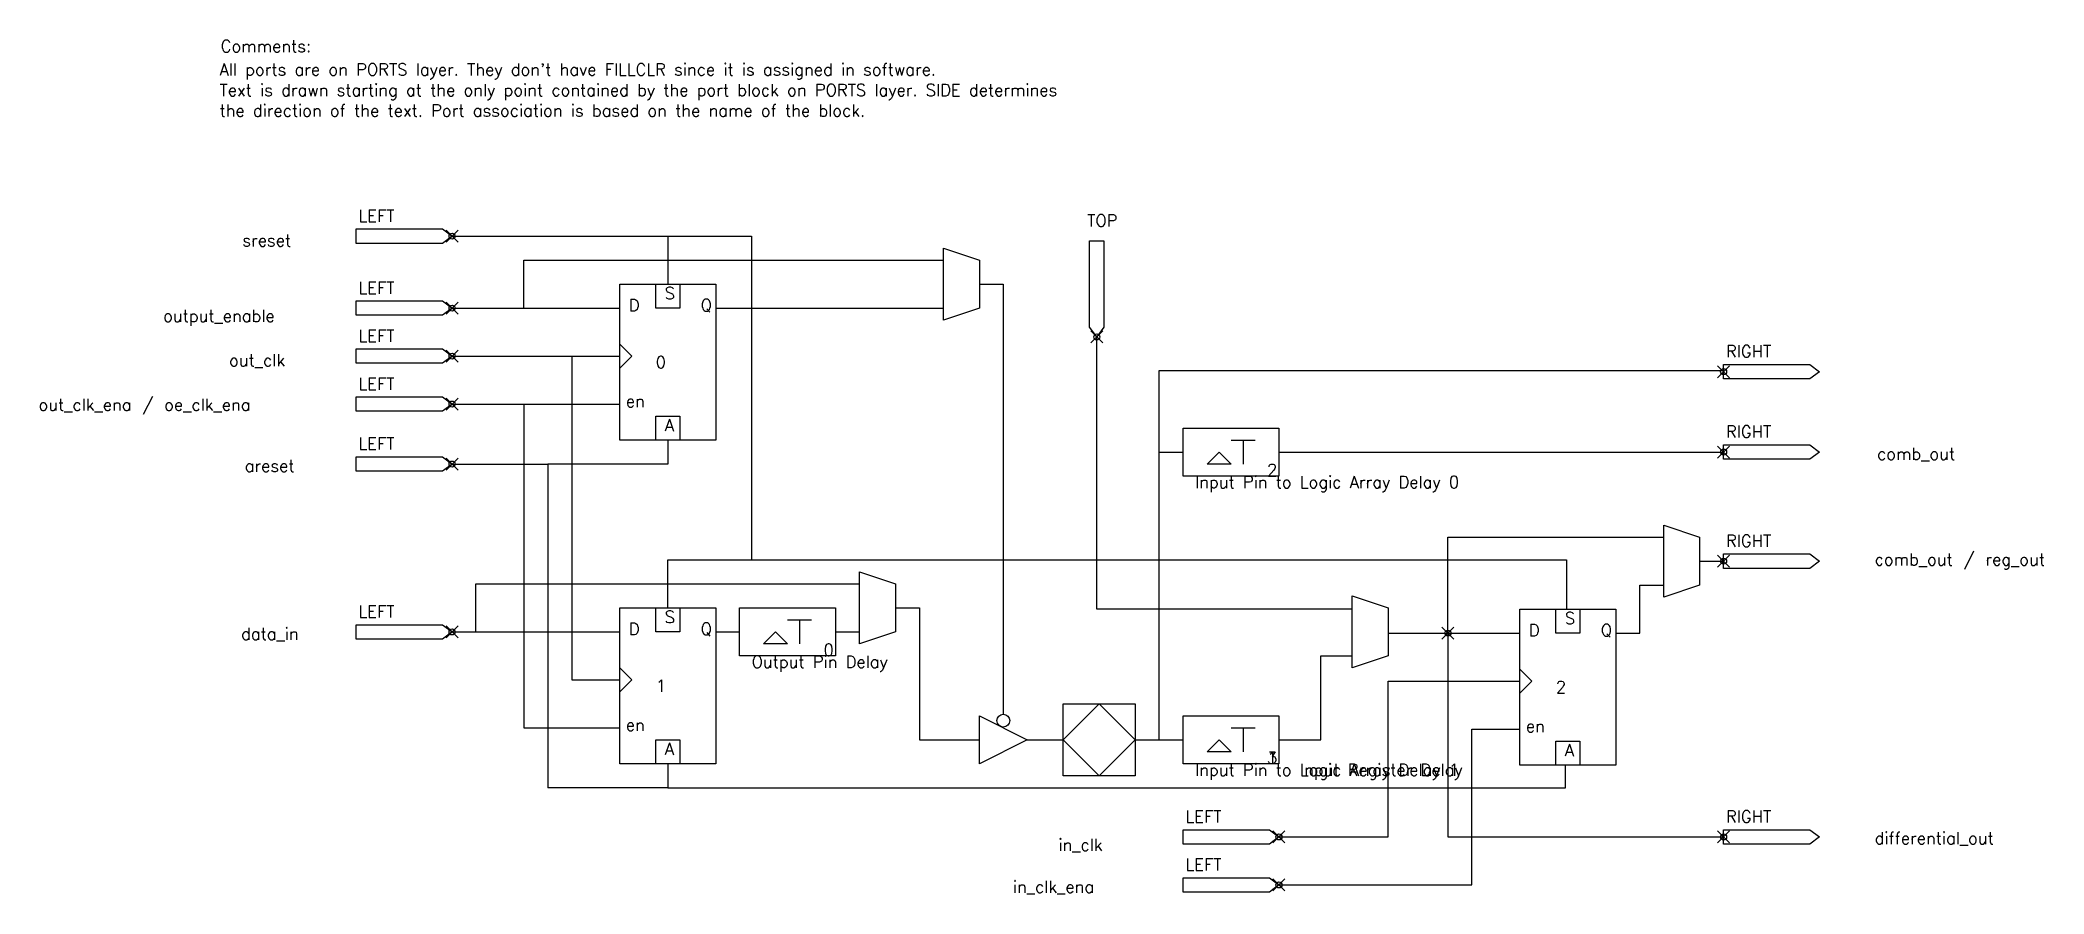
# Model space of a CAD drawing. Extents: x -254 to 1418, y -568 to 144.
import ezdxf

# ---------------------------------------------------------------- set-up
doc = ezdxf.new("R2010")
doc.units = 0
doc.header["$MEASUREMENT"] = 0
doc.header["$PDMODE"] = 35
doc.header["$PDSIZE"] = 5
for name, color, linetype in [('COMMENT', 254, 'CONTINUOUS'), ('DETAIL_HIGH', 101, 'CONTINUOUS'), ('DETAIL_MEDIUM', 182, 'CONTINUOUS'), ('PORTS', 188, 'CONTINUOUS')]:
    doc.layers.add(name, color=color, linetype=linetype)
doc.styles.add('SIMPLEX', font='simplex')
doc.styles.get("Standard").update_dxf_attribs({"font": 'txt.shx'})

# ---------------------------------------------------------------- blocks, each defined once
blk = doc.blocks.new('IO_CYC_REG_SYNC', base_point=(430, -40))
at = {"layer": 'DETAIL_MEDIUM', "linetype": 'CONTINUOUS'}
blk.add_lwpolyline([(430, -20), (450, -20), (450, -40), (430, -40)], close=True, dxfattribs=at)
at = {"layer": 'DETAIL_HIGH'}
blk.add_text('S', height=10, dxfattribs=at).set_placement((437.5, -32.5))
blk = doc.blocks.new('IO_CYC_REG_ASYNC', base_point=(430, -150))
at = {"layer": 'DETAIL_MEDIUM', "linetype": 'CONTINUOUS'}
blk.add_lwpolyline([(430, -130), (450, -130), (450, -150), (430, -150)], close=True, dxfattribs=at)
at = {"layer": 'DETAIL_HIGH'}
blk.add_text('A', height=10, dxfattribs=at).set_placement((437.5, -142.5))
blk = doc.blocks.new('IO_CYC_REGISTER', base_point=(400, -150))
at = {"layer": 'DETAIL_MEDIUM'}
for p, q in [((400, -70), (410, -80)), ((410, -80), (400, -90))]:
    blk.add_line(p, q, dxfattribs=at)
at = {"layer": 'DETAIL_MEDIUM', "linetype": 'CONTINUOUS'}
blk.add_lwpolyline([(400, -20), (480, -20), (480, -150), (400, -150)], close=True, dxfattribs=at)
for name, p in [('IO_CYC_REG_SYNC', (430, -40)), ('IO_CYC_REG_ASYNC', (430, -150))]:
    blk.add_blockref(name, p, dxfattribs=at)
at = {"layer": 'DETAIL_HIGH'}
for s, p in [('D', (407.5, -42.5)), ('Q', (467.5, -42.5)), ('en', (405, -122.5))]:
    blk.add_text(s, height=10, dxfattribs=at).set_placement(p)
at = {"layer": 'DETAIL_MEDIUM', "linetype": 'CONTINUOUS', "style": 'SIMPLEX'}
blk.add_attdef('index', (430, -90), '', height=10, dxfattribs=at)
blk = doc.blocks.new('IO_CYC_ACLR_TO_REG_0', base_point=(340, -170))
at = {"layer": 'DETAIL_MEDIUM', "linetype": 'CONTINUOUS'}
for p, q in [((440, -150), (440, -170)), ((440, -170), (340, -170))]:
    blk.add_line(p, q, dxfattribs=at)
blk = doc.blocks.new('IO_CYC_ACLR_TO_REG_1_OR_2', base_point=(340, -440))
at = {"layer": 'DETAIL_MEDIUM', "linetype": 'CONTINUOUS'}
for p in [(340, -170), (440, -440)]:
    blk.add_line(p, (340, -440), dxfattribs=at)
blk = doc.blocks.new('IO_CYC_ACLR_TO_REG_1', base_point=(440, -440))
at = {"layer": 'DETAIL_MEDIUM', "linetype": 'CONTINUOUS'}
blk.add_line((440, -420), (440, -440), dxfattribs=at)
blk = doc.blocks.new('IO_CYC_SCLR_TO_REG_1_OR_2', base_point=(440, -250))
at = {"layer": 'DETAIL_MEDIUM', "linetype": 'CONTINUOUS'}
for p, q in [((440, 20), (510, 20)), ((510, 20), (510, -250))]:
    blk.add_line(p, q, dxfattribs=at)
blk = doc.blocks.new('IO_CYC_SCLR_TO_REG_1', base_point=(440, -290))
at = {"layer": 'DETAIL_MEDIUM', "linetype": 'CONTINUOUS'}
for p, q in [((440, -250), (510, -250)), ((440, -290), (440, -250))]:
    blk.add_line(p, q, dxfattribs=at)
blk = doc.blocks.new('IO_CYC_SCLR_TO_REG_0', base_point=(440, -20))
at = {"layer": 'DETAIL_MEDIUM', "linetype": 'CONTINUOUS'}
blk.add_line((440, 20), (440, -20), dxfattribs=at)
blk = doc.blocks.new('IO_CYC_REG_0_SKIPPED', base_point=(320, -40))
at = {"layer": 'DETAIL_MEDIUM', "linetype": 'CONTINUOUS'}
for p, q in [((320, 0), (670, 0)), ((320, -40), (320, 0))]:
    blk.add_line(p, q, dxfattribs=at)
blk = doc.blocks.new('IO_CYC_DIN_REG_SKIPPED', base_point=(100, -340))
at = {"layer": 'DETAIL_MEDIUM', "linetype": 'CONTINUOUS'}
for p, q in [((100, -300), (420, -300)), ((100, -340), (100, -300))]:
    blk.add_line(p, q, dxfattribs=at)
blk = doc.blocks.new('IO_CYC_DELAY_CHAIN', base_point=(320, -370))
at = {"layer": 'DETAIL_HIGH', "linetype": 'CONTINUOUS'}
for p, q in [((360, -330), (380, -330)), ((370, -330), (370, -350))]:
    blk.add_line(p, q, dxfattribs=at)
blk.add_lwpolyline([(340, -350), (350, -340), (360, -350), (340, -350)], dxfattribs=at)
at = {"layer": 'DETAIL_MEDIUM', "linetype": 'CONTINUOUS'}
blk.add_lwpolyline([(400, -360), (320, -360), (320, -320), (400, -320)], close=True, dxfattribs=at)
at = {"layer": 'DETAIL_MEDIUM', "linetype": 'CONTINUOUS', "style": 'SIMPLEX'}
for tag, p in [('index', (390, -360)), ('name', (330, -370))]:
    blk.add_attdef(tag, p, '', height=10, dxfattribs=at)
blk = doc.blocks.new('IO_CYC_DIN_MUX')
at = {"layer": 'DETAIL_MEDIUM'}
blk.add_lwpolyline([(420, -290), (450, -300), (450, -340), (420, -350), (420, -290)], close=True, dxfattribs=at)
blk = doc.blocks.new('IO_CYC_REG_0_USED')
at = {"layer": 'DETAIL_MEDIUM', "linetype": 'CONTINUOUS'}
blk.add_line((300, -70), (490, -70), dxfattribs=at)
blk = doc.blocks.new('IO_CYC_REG_0_USED_WIRE')
at = {"layer": 'DETAIL_MEDIUM', "linetype": 'CONTINUOUS'}
blk.add_line((140, -70), (220, -70), dxfattribs=at)
blk = doc.blocks.new('IO_CYC_DIN_REG_USED')
at = {"layer": 'DETAIL_MEDIUM', "linetype": 'CONTINUOUS'}
for p, q in [((300, -340), (320, -340)), ((400, -340), (420, -340))]:
    blk.add_line(p, q, dxfattribs=at)
blk = doc.blocks.new('IO_CYC_DIN_REG_USED_WIRE')
at = {"layer": 'DETAIL_MEDIUM', "linetype": 'CONTINUOUS'}
blk.add_line((100, -340), (220, -340), dxfattribs=at)
blk = doc.blocks.new('IO_CYC_SCLR')
at = {"layer": 'PORTS', "linetype": 'CONTINUOUS'}
blk.add_lwpolyline([(80, -10), (72, -16), (0, -16), (0, -4), (72, -4), (80, -10)], close=True, dxfattribs=at)
blk.add_point((80, -10), dxfattribs=at)
at = {"layer": 'PORTS', "linetype": 'CONTINUOUS', "style": 'SIMPLEX'}
blk.add_attdef('SIDE', (2, 2), '', height=10, dxfattribs=at)
blk = doc.blocks.new('IO_CYC_SCLR_WIRE')
at = {"layer": 'DETAIL_MEDIUM', "linetype": 'CONTINUOUS'}
blk.add_line((80, -10), (260, -10), dxfattribs=at)
blk = doc.blocks.new('IO_CYC_OE')
at = {"layer": 'PORTS', "linetype": 'CONTINUOUS'}
blk.add_lwpolyline([(80, -70), (72, -76), (0, -76), (0, -64), (72, -64), (80, -70)], close=True, dxfattribs=at)
blk.add_point((80, -70), dxfattribs=at)
at = {"layer": 'PORTS', "linetype": 'CONTINUOUS', "style": 'SIMPLEX'}
blk.add_attdef('SIDE', (2, -58), '', height=10, dxfattribs=at)
blk = doc.blocks.new('IO_CYC_OE_WIRE')
at = {"layer": 'DETAIL_MEDIUM', "linetype": 'CONTINUOUS'}
blk.add_line((80, -70), (140, -70), dxfattribs=at)
blk = doc.blocks.new('IO_CYC_ACLR')
at = {"layer": 'PORTS', "linetype": 'CONTINUOUS'}
blk.add_lwpolyline([(80, -200), (72, -206), (0, -206), (0, -194), (72, -194), (80, -200)], close=True, dxfattribs=at)
blk.add_point((80, -200), dxfattribs=at)
at = {"layer": 'PORTS', "linetype": 'CONTINUOUS', "style": 'SIMPLEX'}
blk.add_attdef('SIDE', (2, -188), '', height=10, dxfattribs=at)
blk = doc.blocks.new('IO_CYC_ACLR_WIRE')
at = {"layer": 'DETAIL_MEDIUM', "linetype": 'CONTINUOUS'}
blk.add_line((80, -200), (160, -200), dxfattribs=at)
blk = doc.blocks.new('IO_CYC_DIN')
at = {"layer": 'PORTS', "linetype": 'CONTINUOUS'}
blk.add_lwpolyline([(80, -340), (72, -346), (0, -346), (0, -334), (72, -334), (80, -340)], close=True, dxfattribs=at)
blk.add_point((80, -340), dxfattribs=at)
at = {"layer": 'PORTS', "linetype": 'CONTINUOUS', "style": 'SIMPLEX'}
blk.add_attdef('SIDE', (2, -328), '', height=10, dxfattribs=at)
blk = doc.blocks.new('IO_CYC_DIN_WIRE')
at = {"layer": 'DETAIL_MEDIUM', "linetype": 'CONTINUOUS'}
blk.add_line((80, -340), (100, -340), dxfattribs=at)
blk = doc.blocks.new('IO_CYC_CLK_OUT')
at = {"layer": 'PORTS', "linetype": 'CONTINUOUS'}
blk.add_lwpolyline([(80, -110), (72, -116), (0, -116), (0, -104), (72, -104), (80, -110)], close=True, dxfattribs=at)
blk.add_point((80, -110), dxfattribs=at)
at = {"layer": 'PORTS', "linetype": 'CONTINUOUS', "style": 'SIMPLEX'}
blk.add_attdef('SIDE', (2, -98), '', height=10, dxfattribs=at)
blk = doc.blocks.new('IO_CYC_CLK_OUT_WIRE1')
at = {"layer": 'DETAIL_MEDIUM', "linetype": 'CONTINUOUS'}
blk.add_line((80, -110), (180, -110), dxfattribs=at)
blk = doc.blocks.new('IO_CYC_CLK_OUT_WIRE2')
at = {"layer": 'DETAIL_MEDIUM', "linetype": 'CONTINUOUS'}
blk.add_line((180, -110), (220, -110), dxfattribs=at)
blk = doc.blocks.new('IO_CYC_CLK_OUT_WIRE3')
at = {"layer": 'DETAIL_MEDIUM', "linetype": 'CONTINUOUS'}
for p, q in [((180, -110), (180, -380)), ((180, -380), (220, -380))]:
    blk.add_line(p, q, dxfattribs=at)
blk = doc.blocks.new('IO_CYC_CE_OUT')
at = {"layer": 'PORTS', "linetype": 'CONTINUOUS'}
blk.add_lwpolyline([(80, -150), (72, -156), (0, -156), (0, -144), (72, -144), (80, -150)], close=True, dxfattribs=at)
blk.add_point((80, -150), dxfattribs=at)
at = {"layer": 'PORTS', "linetype": 'CONTINUOUS', "style": 'SIMPLEX'}
blk.add_attdef('SIDE', (2, -138), '', height=10, dxfattribs=at)
blk = doc.blocks.new('IO_CYC_CE_OUT_WIRE1')
at = {"layer": 'DETAIL_MEDIUM', "linetype": 'CONTINUOUS'}
blk.add_line((80, -150), (140, -150), dxfattribs=at)
blk = doc.blocks.new('IO_CYC_CE_OUT_WIRE2')
at = {"layer": 'DETAIL_MEDIUM', "linetype": 'CONTINUOUS'}
blk.add_line((140, -150), (220, -150), dxfattribs=at)
blk = doc.blocks.new('IO_CYC_CE_OUT_WIRE3')
at = {"layer": 'DETAIL_MEDIUM', "linetype": 'CONTINUOUS'}
for p, q in [((140, -150), (140, -420)), ((140, -420), (220, -420))]:
    blk.add_line(p, q, dxfattribs=at)
blk = doc.blocks.new('IO_CYC_ACLR_TO_REG_2')
at = {"layer": 'DETAIL_MEDIUM', "linetype": 'CONTINUOUS'}
for p, q in [((1019, -480), (1019, -461)), ((270, -480), (1019, -480))]:
    blk.add_line(p, q, dxfattribs=at)
blk = doc.blocks.new('IO_CYC_DIN_MUX_WIRE')
at = {"layer": 'DETAIL_MEDIUM', "linetype": 'CONTINUOUS'}
for p, q in [((450, -320), (470, -320)), ((470, -320), (470, -430)), ((470, -430), (490, -430)), ((490, -430), (520, -430))]:
    blk.add_line(p, q, dxfattribs=at)
blk = doc.blocks.new('IO_CYC_PAD', base_point=(770, -430))
at = {"layer": 'DETAIL_MEDIUM', "linetype": 'CONTINUOUS'}
blk.add_lwpolyline([(770, -370), (830, -370), (830, -430), (770, -430)], close=True, dxfattribs=at)
blk.add_lwpolyline([(770, -400), (800, -370), (830, -400), (800, -430), (770, -400)], dxfattribs=at)
blk = doc.blocks.new('IO_CYC_COMBOUT_OR_CLOCK_USED', base_point=(830, -400))
at = {"layer": 'DETAIL_MEDIUM', "linetype": 'CONTINUOUS'}
for p, q in [((850, -400), (850, -160)), ((830, -400), (850, -400))]:
    blk.add_line(p, q, dxfattribs=at)
blk = doc.blocks.new('IO_CYC_OE_MUX')
at = {"layer": 'DETAIL_MEDIUM'}
blk.add_lwpolyline([(490, -20), (520, -30), (520, -70), (490, -80), (490, -20)], close=True, dxfattribs=at)
blk = doc.blocks.new('IO_CYC_OE_MUX_WIRE')
at = {"layer": 'DETAIL_MEDIUM', "linetype": 'CONTINUOUS'}
for p, q in [((520, -50), (540, -50)), ((540, -50), (540, -409))]:
    blk.add_line(p, q, dxfattribs=at)
blk.add_circle((540, -414), 5.39, dxfattribs=at)
blk = doc.blocks.new('IO_CYC_BUFFER')
at = {"layer": 'DETAIL_MEDIUM', "linetype": 'CONTINUOUS'}
blk.add_line((560, -430), (590, -430), dxfattribs=at)
blk.add_lwpolyline([(520, -450), (520, -410), (560, -430), (520, -450)], close=True, dxfattribs=at)
blk = doc.blocks.new('IO_CYC_REGOUT')
at = {"layer": 'PORTS', "linetype": 'CONTINUOUS'}
blk.add_lwpolyline([(1231, -291), (1223, -297), (1151, -297), (1151, -285), (1223, -285), (1231, -291)], close=True, dxfattribs=at)
blk.add_point((1151, -291), dxfattribs=at)
at = {"layer": 'PORTS', "linetype": 'CONTINUOUS', "style": 'SIMPLEX'}
blk.add_attdef('SIDE', (1153, -279), '', height=10, rotation=0, dxfattribs=at)
blk = doc.blocks.new('IO_CYC_REGOUT_MUX')
at = {"layer": 'DETAIL_MEDIUM', "linetype": 'CONTINUOUS'}
blk.add_line((1131, -291), (1151, -291), dxfattribs=at)
at = {"layer": 'DETAIL_MEDIUM'}
blk.add_lwpolyline([(1101, -261), (1131, -271), (1131, -311), (1101, -321), (1101, -261)], close=True, dxfattribs=at)
blk = doc.blocks.new('IO_CYC_REG_2_BYPASS')
at = {"layer": 'DETAIL_MEDIUM', "linetype": 'CONTINUOUS'}
for p, q in [((921, -271), (1101, -271)), ((921, -351), (921, -271))]:
    blk.add_line(p, q, dxfattribs=at)
blk = doc.blocks.new('IO_CYC_REG_2_USED')
at = {"layer": 'DETAIL_MEDIUM', "linetype": 'CONTINUOUS'}
for p, q in [((1081, -311), (1101, -311)), ((1081, -351), (1081, -311)), ((1061, -351), (1081, -351))]:
    blk.add_line(p, q, dxfattribs=at)
blk = doc.blocks.new('IO_CYC_REGOUT_USED')
at = {"layer": 'DETAIL_MEDIUM', "linetype": 'CONTINUOUS'}
for p, q in [((815, -440), (815, -370)), ((815, -370), (841, -370)), ((780, -440), (815, -440))]:
    blk.add_line(p, q, dxfattribs=at)
blk.add_lwpolyline([(660, -440), (700, -440)], dxfattribs=at)
blk = doc.blocks.new('IO_CYC_REG_2_USED_WIRE')
at = {"layer": 'DETAIL_MEDIUM', "linetype": 'CONTINUOUS'}
blk.add_line((921, -351), (981, -351), dxfattribs=at)
blk = doc.blocks.new('IO_CYC_REG_2_USED_MUX')
at = {"layer": 'DETAIL_MEDIUM', "linetype": 'CONTINUOUS'}
blk.add_line((871, -351), (921, -351), dxfattribs=at)
at = {"layer": 'DETAIL_MEDIUM'}
blk.add_lwpolyline([(841, -320), (871, -330), (871, -370), (841, -380), (841, -320)], close=True, dxfattribs=at)
blk = doc.blocks.new('IO_CYC_DIFFERENTIAL_IN_WIRE')
at = {"layer": 'DETAIL_MEDIUM', "linetype": 'CONTINUOUS'}
for p, q in [((628, -331), (628, -104)), ((841, -331), (628, -331))]:
    blk.add_line(p, q, dxfattribs=at)
blk = doc.blocks.new('IO_CYC_DIFFERENTIAL_IN_PORT')
at = {"layer": 'PORTS', "linetype": 'CONTINUOUS'}
blk.add_lwpolyline([(628, -104), (622, -96), (622, -24), (634, -24), (634, -96), (628, -104)], close=True, dxfattribs=at)
blk.add_point((628, -104), dxfattribs=at)
at = {"layer": 'PORTS', "linetype": 'CONTINUOUS', "style": 'SIMPLEX'}
blk.add_attdef('SIDE', (620, -12), '', height=10, dxfattribs=at)
blk = doc.blocks.new('IO_CYC_COMBOUT_WIRE')
at = {"layer": 'DETAIL_MEDIUM', "linetype": 'CONTINUOUS'}
for p, q in [((680, -200), (700, -200)), ((780, -200), (1151, -200))]:
    blk.add_line(p, q, dxfattribs=at)
blk = doc.blocks.new('IO_CYC_COMBOUT')
at = {"layer": 'PORTS', "linetype": 'CONTINUOUS'}
blk.add_lwpolyline([(1231, -200), (1223, -206), (1151, -206), (1151, -194), (1223, -194), (1231, -200)], close=True, dxfattribs=at)
blk.add_point((1151, -200), dxfattribs=at)
at = {"layer": 'PORTS', "linetype": 'CONTINUOUS', "style": 'SIMPLEX'}
blk.add_attdef('SIDE', (1153, -188), '', height=10, rotation=0, dxfattribs=at)
blk = doc.blocks.new('IO_CYC_SCLR_TO_REG_2')
at = {"layer": 'DETAIL_MEDIUM', "linetype": 'CONTINUOUS'}
for p, q in [((340, -290), (1020, -290)), ((1020, -290), (1020, -331))]:
    blk.add_line(p, q, dxfattribs=at)
blk = doc.blocks.new('IO_CYC_BYPASS_DELAY_CHAIN_WIRE')
at = {"layer": 'DETAIL_MEDIUM', "linetype": 'CONTINUOUS'}
for p, q in [((680, -440), (680, -132)), ((680, -132), (1151, -132)), ((660, -440), (680, -440))]:
    blk.add_line(p, q, dxfattribs=at)
blk = doc.blocks.new('IO_CYC_COMBOUT_PORT')
at = {"layer": 'PORTS', "linetype": 'CONTINUOUS'}
blk.add_lwpolyline([(1231, -133), (1223, -139), (1151, -139), (1151, -127), (1223, -127), (1231, -133)], close=True, dxfattribs=at)
blk.add_point((1151, -133), dxfattribs=at)
at = {"layer": 'PORTS', "linetype": 'CONTINUOUS', "style": 'SIMPLEX'}
blk.add_attdef('SIDE', (1153, -121), '', height=10, rotation=0, dxfattribs=at)
blk = doc.blocks.new('IO_CYC_CLK_IN')
at = {"layer": 'PORTS', "linetype": 'CONTINUOUS'}
blk.add_lwpolyline([(780, -521), (772, -527), (700, -527), (700, -515), (772, -515), (780, -521)], close=True, dxfattribs=at)
blk.add_point((780, -521), dxfattribs=at)
at = {"layer": 'PORTS', "linetype": 'CONTINUOUS', "style": 'SIMPLEX'}
blk.add_attdef('SIDE', (702, -509), '', height=10, rotation=0, dxfattribs=at)
blk = doc.blocks.new('IO_CYC_CE_IN')
at = {"layer": 'PORTS', "linetype": 'CONTINUOUS'}
blk.add_lwpolyline([(780, -561), (772, -567), (700, -567), (700, -555), (772, -555), (780, -561)], close=True, dxfattribs=at)
blk.add_point((780, -561), dxfattribs=at)
at = {"layer": 'PORTS', "linetype": 'CONTINUOUS', "style": 'SIMPLEX'}
blk.add_attdef('SIDE', (702, -549), '', height=10, rotation=0, dxfattribs=at)
blk = doc.blocks.new('IO_CYC_CLK_IN_WIRE')
at = {"layer": 'DETAIL_MEDIUM', "linetype": 'CONTINUOUS'}
for p, q in [((871, -521), (871, -391)), ((871, -391), (981, -391)), ((780, -521), (871, -521))]:
    blk.add_line(p, q, dxfattribs=at)
blk = doc.blocks.new('IO_CYC_CE_IN_WIRE')
at = {"layer": 'DETAIL_MEDIUM', "linetype": 'CONTINUOUS'}
for p, q in [((941, -561), (941, -431)), ((941, -431), (981, -431)), ((780, -561), (941, -561))]:
    blk.add_line(p, q, dxfattribs=at)
blk = doc.blocks.new('IO_CYC_DIFFERENTIAL_OUT_WIRE')
at = {"layer": 'DETAIL_MEDIUM', "linetype": 'CONTINUOUS'}
for p, q in [((921, -351), (921, -521)), ((921, -521), (1151, -521))]:
    blk.add_line(p, q, dxfattribs=at)
blk.add_point((921, -351), dxfattribs=at)
blk = doc.blocks.new('IO_CYC_DIFFERENTIAL_OUT_PORT')
at = {"layer": 'PORTS', "linetype": 'CONTINUOUS'}
blk.add_lwpolyline([(1231, -521), (1223, -527), (1151, -527), (1151, -515), (1223, -515), (1231, -521)], close=True, dxfattribs=at)
blk.add_point((1151, -521), dxfattribs=at)
at = {"layer": 'PORTS', "linetype": 'CONTINUOUS', "style": 'SIMPLEX'}
blk.add_attdef('SIDE', (1153, -509), '', height=10, rotation=0, dxfattribs=at)
blk = doc.blocks.new('IO_CYC')
at = {"layer": 'DETAIL_MEDIUM', "linetype": 'CONTINUOUS'}
for name, p in [('IO_CYC_SCLR_WIRE', (10, -10)), ('IO_CYC_SCLR_TO_REG_1_OR_2', (270, -290)), ('IO_CYC_SCLR_TO_REG_0', (270, -60)), ('IO_CYC_REG_0_SKIPPED', (150, -80)), ('IO_CYC_OE_MUX_WIRE', (10, -10)), ('IO_CYC_OE_WIRE', (10, -10)), ('IO_CYC_REG_0_USED_WIRE', (10, -10)), ('IO_CYC_REG_0_USED', (10, -10)), ('IO_CYC_DIFFERENTIAL_IN_WIRE', (0, 0)), ('IO_CYC_CLK_OUT_WIRE1', (10, -10)), ('IO_CYC_CLK_OUT_WIRE2', (10, -10)), ('IO_CYC_CLK_OUT_WIRE3', (10, -10)), ('IO_CYC_BYPASS_DELAY_CHAIN_WIRE', (0, 0)), ('IO_CYC_CE_OUT_WIRE1', (10, -10)), ('IO_CYC_CE_OUT_WIRE2', (10, -10)), ('IO_CYC_CE_OUT_WIRE3', (10, -10)), ('IO_CYC_ACLR_TO_REG_0', (170, -210)), ('IO_CYC_COMBOUT_OR_CLOCK_USED', (660, -440)), ('IO_CYC_COMBOUT_WIRE', (0, 0)), ('IO_CYC_ACLR_WIRE', (10, -10)), ('IO_CYC_ACLR_TO_REG_1_OR_2', (170, -480)), ('IO_CYC_REGOUT_MUX', (0, 0)), ('IO_CYC_REG_2_BYPASS', (0, 0)), ('IO_CYC_SCLR_TO_REG_1', (270, -330)), ('IO_CYC_SCLR_TO_REG_2', (0, 0)), ('IO_CYC_DIN_REG_SKIPPED', (110, -350)), ('IO_CYC_REG_2_USED', (0, 0)), ('IO_CYC_DIN_MUX_WIRE', (10, -10)), ('IO_CYC_REG_2_USED_MUX', (0, 0)), ('IO_CYC_DIN_WIRE', (10, -10)), ('IO_CYC_DIN_REG_USED_WIRE', (10, -10)), ('IO_CYC_DIN_REG_USED', (10, -10)), ('IO_CYC_REG_2_USED_WIRE', (0, 0)), ('IO_CYC_DIFFERENTIAL_OUT_WIRE', (0, 0)), ('IO_CYC_REGOUT_USED', (0, 0)), ('IO_CYC_CLK_IN_WIRE', (0, 0)), ('IO_CYC_PAD', (600, -470)), ('IO_CYC_BUFFER', (10, -10)), ('IO_CYC_CE_IN_WIRE', (0, 0)), ('IO_CYC_ACLR_TO_REG_1', (270, -480)), ('IO_CYC_ACLR_TO_REG_2', (0, 0))]:
    blk.add_blockref(name, p, dxfattribs=at)
at = {"layer": 'DETAIL_MEDIUM'}
for name in ['IO_CYC_OE_MUX', 'IO_CYC_DIN_MUX']:
    blk.add_blockref(name, (10, -10), dxfattribs=at)
at = {"layer": 'DETAIL_MEDIUM', "linetype": 'CONTINUOUS'}
for name, p, values in [('IO_CYC_REGISTER', (230, -190), {'index': '0'}), ('IO_CYC_DELAY_CHAIN', (700, -230), {'index': '2', 'name': 'Input Pin to Logic Array Delay 0'}), ('IO_CYC_REGISTER', (230, -460), {'index': '1'}), ('IO_CYC_DELAY_CHAIN', (330, -380), {'index': '0', 'name': 'Output Pin Delay'}), ('IO_CYC_REGISTER', (981, -461), {'index': '2'}), ('IO_CYC_DELAY_CHAIN', (700, -470), {'index': '1', 'name': 'Input Pin to Input Register Delay'}), ('IO_CYC_DELAY_CHAIN', (700, -470), {'index': '3', 'name': 'Input Pin to Logic Array Delay 1'})]:
    blk.add_blockref(name, p, dxfattribs=at).add_auto_attribs(values)
at = {"layer": 'PORTS', "linetype": 'CONTINUOUS'}
for name, p, values in [('IO_CYC_SCLR', (10, -10), {'SIDE': 'LEFT'}), ('IO_CYC_DIFFERENTIAL_IN_PORT', (0, 0), {'SIDE': 'TOP'}), ('IO_CYC_OE', (10, -10), {'SIDE': 'LEFT'}), ('IO_CYC_CLK_OUT', (10, -10), {'SIDE': 'LEFT'}), ('IO_CYC_COMBOUT_PORT', (0, 0), {'SIDE': 'RIGHT'}), ('IO_CYC_CE_OUT', (10, -10), {'SIDE': 'LEFT'}), ('IO_CYC_COMBOUT', (0, 0), {'SIDE': 'RIGHT'}), ('IO_CYC_ACLR', (10, -10), {'SIDE': 'LEFT'}), ('IO_CYC_REGOUT', (0, 0), {'SIDE': 'RIGHT'}), ('IO_CYC_DIN', (10, -10), {'SIDE': 'LEFT'}), ('IO_CYC_CLK_IN', (0, 0), {'SIDE': 'LEFT'}), ('IO_CYC_DIFFERENTIAL_OUT_PORT', (0, 0), {'SIDE': 'RIGHT'}), ('IO_CYC_CE_IN', (0, 0), {'SIDE': 'LEFT'})]:
    blk.add_blockref(name, p, dxfattribs=at).add_auto_attribs(values)

msp = doc.modelspace()

# ---------------------------------------------------------------- block references
at = {"layer": 'DETAIL_MEDIUM', "linetype": 'CONTINUOUS'}
msp.add_blockref('IO_CYC', (0, 0), dxfattribs=at)

# ---------------------------------------------------------------- texts
at = {"layer": 'COMMENT'}
for s, p in [('Comments:', (-103, 133.5)), ('sreset', (-85, -28.5)), ('output_enable', (-151, -91.5)), ('out_clk', (-96, -128.5)), ('out_clk_ena / oe_clk_ena', (-255, -165.5)), ('comb_out', (1279, -206.5)), ('areset', (-83, -216.5)), ('comb_out / reg_out', (1277, -294.5)), ('data_in', (-86, -356.5)), ('differential_out', (1277, -527)), ('in_clk', (596, -532.5)), ('in_clk_ena', (558, -567.5))]:
    msp.add_text(s, height=10, dxfattribs=at).set_placement(p)
at = {"layer": 'COMMENT', "linetype": 'CONTINUOUS', "style": 'SIMPLEX'}
for s, p in [("All ports are on PORTS layer. They don't have FILLCLR since it is assigned in software.", (-104, 114)), ('Text is drawn starting at the only point contained by the port block on PORTS layer. SIDE determines ', (-104, 96.857143)), ('the direction of the text. Port association is based on the name of the block.', (-104, 79.714286))]:
    msp.add_text(s, height=10, dxfattribs=at).set_placement(p)

doc.saveas('drawing.dxf')
